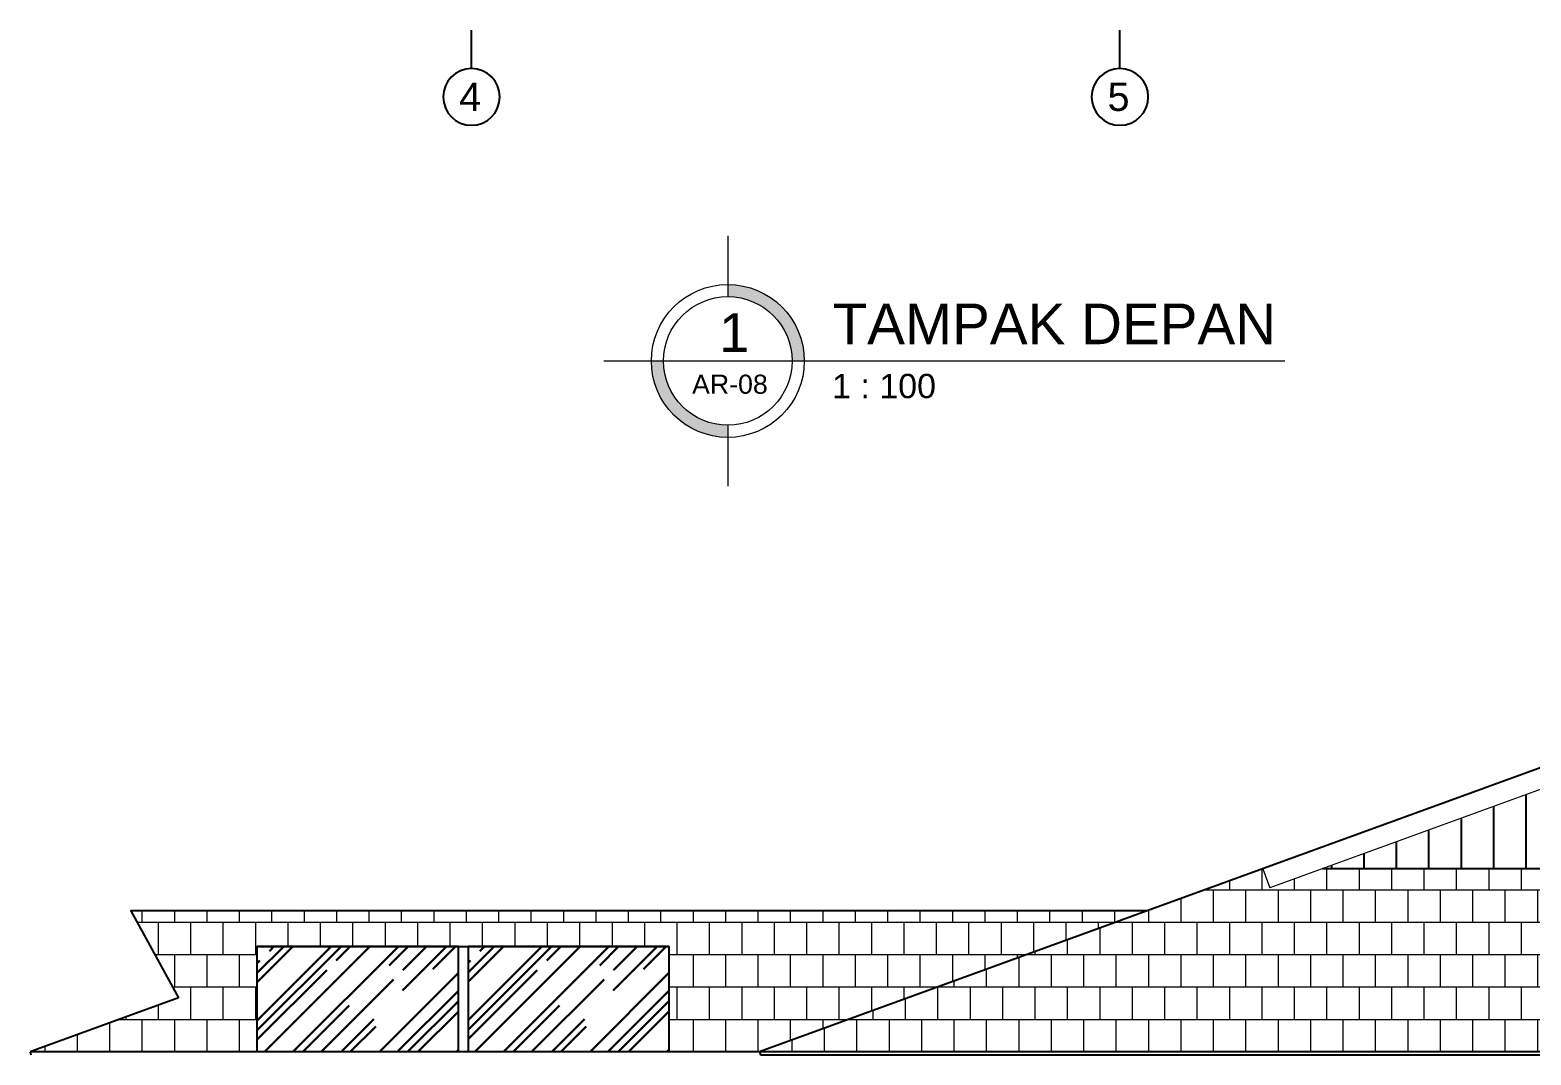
# Model space of a CAD drawing. Header units: inches. Extents: x 249 to 1192, y -18 to 440.
# Drawn here: x 608.96 to 627.48, y 245.47 to 258.11 of the extents above; entities that cross this region are included whole.
import ezdxf
from ezdxf.enums import TextEntityAlignment as Align

# ---------------------------------------------------------------- set-up
doc = ezdxf.new("R2010")
doc.units = ezdxf.units.IN
doc.header["$MEASUREMENT"] = 0
for name, color, linetype, lineweight in [('ARSIR GENTING', 32, 'Continuous', 5), ('DIMENSI', 85, 'Continuous', 20), ('DINDING', 6, 'Continuous', 0), ('KACA', 141, 'Continuous', 30), ('TEXT (KETERANGAN)', 7, 'Continuous', 25)]:
    doc.layers.add(name, color=color, linetype=linetype, lineweight=lineweight)
for name, color, linetype in [('ATAP', 123, 'Continuous'), ('KOLOM', 5, 'Continuous'), ('KUDA-KUDA', 165, 'Continuous')]:
    doc.layers.add(name, color=color, linetype=linetype)
doc.styles.add('ARIAL', font='arial.ttf')
doc.styles.add('S', font='SIMPLEX', dxfattribs={"width": 1.1})
doc.styles.get("Standard").update_dxf_attribs({"font": 'arial.ttf'})

# ---------------------------------------------------------------- blocks, each defined once
blk = doc.blocks.new('JUDUL GAMBAR')
at = {"layer": 'DIMENSI'}
h = blk.add_hatch(color=256, dxfattribs=at)
h.paths.add_polyline_path([(-32.945, 252.895), (-32.945, 253.045, -0.414214), (-33.739, 253.838), (-33.889, 253.838, 0.414214)])
h.paths.add_polyline_path([(-32.945, 254.781), (-32.945, 254.631, -0.414214), (-32.152, 253.838), (-32.002, 253.838, 0.414214)])
for points in [[(-32.945, 255.382), (-32.945, 254.631)], [(-34.474, 253.838), (-26.071, 253.838)], [(-32.945, 253.045), (-32.945, 252.294)]]:
    blk.add_lwpolyline(points, dxfattribs=at)
for radius in [0.943, 0.793]:
    blk.add_circle((-32.945, 253.838), radius, dxfattribs=at)
at = {"layer": 'DIMENSI', "style": 'ARIAL'}
for tag, height, p in [('JUDUL', 0.5, (-31.652, 253.895)), ('SKALA', 0.3, (-31.658, 253.289))]:
    blk.add_attdef(tag, text='', height=height, dxfattribs=at).set_placement(p, align=Align.BOTTOM_LEFT)
for tag, height, p in [('NO', 0.478, (-32.866, 254.188)), ('AR', 0.236, (-32.919, 253.551))]:
    blk.add_attdef(tag, text='', height=height, dxfattribs=at).set_placement(p, align=Align.MIDDLE_CENTER)
blk = doc.blocks.new('NAV')
blk.add_circle((0, -0.4), 0.35)
at = {"style": 'S', "width": 0.75, "flags": 4}
blk.add_attdef('AV', text='', height=0.3, dxfattribs=at).set_placement((0, -0.4), align=Align.MIDDLE)
blk = doc.blocks.new('TAMPAK SAMPING KANAN')
at = {"layer": 'ARSIR GENTING'}
h = blk.add_hatch(dxfattribs=at)
h.set_pattern_fill('AR-B88', color=256, scale=0.05, style=0)
h.set_pattern_definition([(180, (644.76338, 245.5054), (0, 0.4), []), (90, (644.76338, 245.5054), (0.2, 0.4), [0.4, -0.4])])
h.paths.add_polyline_path([(644.763, 245.505), (638.553, 247.764), (638.467, 247.529), (637.821, 247.764), (624.903, 247.764), (624.257, 247.529), (624.171, 247.764), (617.96, 245.505)])
h = blk.add_hatch(dxfattribs=at)
h.set_pattern_fill('AR-B88', color=256, scale=0.05, style=0)
h.set_pattern_definition([(180, (622.74566, 245.5054), (0, 0.4), []), (90, (622.74566, 245.5054), (0.2, 0.4), [0.4, -0.4])])
h.paths.add_polyline_path([(610.205, 247.245), (610.793, 246.17), (608.961, 245.505), (611.765, 245.505), (611.765, 246.805), (616.845, 246.805), (616.845, 245.505), (617.96, 245.505), (622.746, 247.245)])
at = {"layer": 'ATAP'}
h = blk.add_hatch(dxfattribs=at)
h.set_pattern_fill('_USER', color=256, scale=0.4, angle=90, style=0, pattern_type=0)
h.set_pattern_definition([(90, (637.8212, 247.76365), (0.4, 2e-17), [])])
h.paths.add_polyline_path([(637.821, 247.764), (631.362, 250.112), (624.903, 247.764)])
at = {"layer": 'KACA'}
h = blk.add_hatch(dxfattribs=at)
h.set_pattern_fill('AR-RROOF', color=256, scale=0.5, angle=45, style=0)
h.set_pattern_definition([(45, (609.61864, 245.0392), (0.424264, 1.13137), [7.5, -1, 2.5, -0.5]), (45, (609.9121, 245.6862), (-0.82378, 0.11667), [1.5, -0.165, 3, -0.375]), (45, (609.4949, 245.5165), (1.601597, 2.075358), [4, -0.7, 2, -0.5])])
h.paths.add_polyline_path([(614.247, 245.505), (611.769, 245.505), (611.769, 246.805), (614.247, 246.805)])
h = blk.add_hatch(dxfattribs=at)
h.set_pattern_fill('AR-RROOF', color=256, scale=0.5, angle=45, style=0)
h.set_pattern_definition([(45, (612.21663, 245.0392), (0.424264, 1.13137), [7.5, -1, 2.5, -0.5]), (45, (612.5101, 245.6862), (-0.82378, 0.11667), [1.5, -0.165, 3, -0.375]), (45, (612.0929, 245.5165), (1.601597, 2.075358), [4, -0.7, 2, -0.5])])
h.paths.add_polyline_path([(616.845, 245.505), (614.367, 245.505), (614.367, 246.805), (616.845, 246.805)])
at = {"layer": 'ATAP'}
for p, q in [((614.247, 246.805), (611.765, 246.805)), ((616.845, 246.805), (614.367, 246.805))]:
    blk.add_line(p, q, dxfattribs=at)
for points in [[(644.763, 245.505), (631.362, 250.378), (617.96, 245.505)], [(637.821, 247.764), (624.903, 247.764)], [(622.746, 247.245), (610.205, 247.245), (610.793, 246.17)], [(610.793, 246.17), (608.961, 245.505)], [(617.96, 245.505), (608.961, 245.505)], [(608.961, 245.505), (608.973, 245.467)], [(617.972, 245.467), (644.752, 245.467), (644.763, 245.505), (617.96, 245.505), (617.972, 245.467)]]:
    blk.add_lwpolyline(points, dxfattribs=at)
at = {"layer": 'DINDING'}
for points in [[(638.467, 247.529), (631.362, 250.112), (624.257, 247.529)], [(624.171, 247.764), (624.257, 247.529)]]:
    blk.add_lwpolyline(points, dxfattribs=at)
at = {"layer": 'KOLOM'}
for points in [[(611.765, 247.245), (611.645, 247.245)], [(611.765, 245.505), (611.765, 246.805), (616.845, 246.805), (616.845, 245.505)]]:
    blk.add_lwpolyline(points, dxfattribs=at)
at = {"layer": 'KUDA-KUDA'}
for points in [[(614.247, 245.505), (614.247, 246.805)], [(614.367, 246.805), (614.367, 245.505)]]:
    blk.add_lwpolyline(points, dxfattribs=at)

msp = doc.modelspace()

# ---------------------------------------------------------------- linework, layer by layer
at = {"layer": 'TEXT (KETERANGAN)'}
for points in [[(614.4082, 257.6327), (614.4082, 258.1078)], [(622.4082, 257.6327), (622.4082, 258.1078)]]:
    msp.add_lwpolyline(points, dxfattribs=at)

# ---------------------------------------------------------------- block references
at = {"layer": 'DIMENSI'}
msp.add_blockref('JUDUL GAMBAR', (650.5157, 0.1884), dxfattribs=at).add_auto_attribs({'AR': 'AR-08', 'NO': '1', 'SKALA': '1 : 100', 'JUDUL': 'TAMPAK DEPAN'})
at = {"layer": 'KOLOM'}
msp.add_blockref('TAMPAK SAMPING KANAN', (0, 0), dxfattribs=at)
at = {"layer": 'TEXT (KETERANGAN)'}
ref = msp.add_blockref('NAV', (614.4082, 257.6827), dxfattribs=dict(at, xscale=-1))
ref.add_attrib('AV', '4', dxfattribs={"layer": '0', "height": 0.35, "flags": 4}).set_placement((614.3917, 257.2827), align=Align.MIDDLE)
ref = msp.add_blockref('NAV', (622.4082, 257.6827), dxfattribs=dict(at, xscale=-1))
ref.add_attrib('AV', '5', dxfattribs={"layer": '0', "height": 0.35, "flags": 4}).set_placement((622.3917, 257.2827), align=Align.MIDDLE)

doc.saveas('drawing.dxf')
